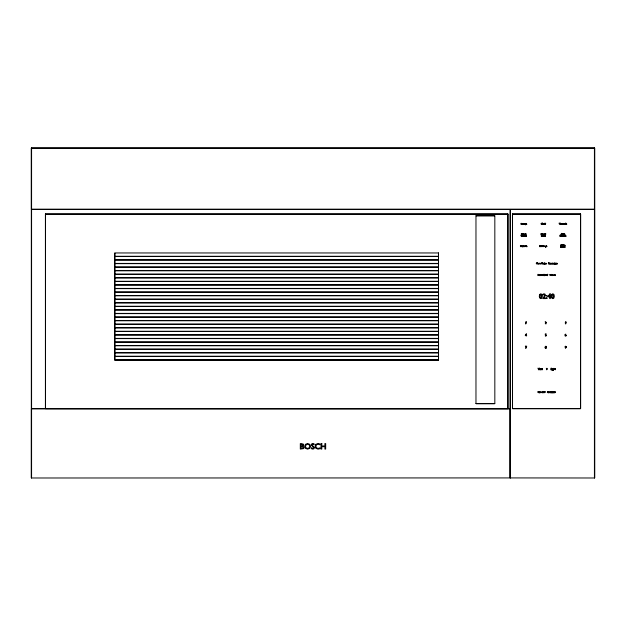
<?xml version="1.0" encoding="UTF-8"?>
<svg xmlns="http://www.w3.org/2000/svg" width="626" height="626" viewBox="0 0 626 626"><rect width="100%" height="100%" fill="white"/><g stroke="black" fill="none" stroke-linecap="round" stroke-linejoin="round"><path stroke-width="0.94" d="M580.592 408.614L580.592 214.084M510.19 209.561L510.19 477.826M512.467 214.084L512.467 408.614M594.677 477.92L594.7 209.561M31.323 148.08L31.323 477.92M45.408 214.084L45.408 408.614M507.913 408.614L507.913 214.084M594.677 209.28L594.677 148.08M526.043 234.061C526.834 233.521 525.097 235.22 525.981 234.038M541.654 275.104L542.1 275.104M544.902 275.104L545.356 275.104M546.717 275.104L547.171 275.104M554.206 275.104L554.652 275.104M549.651 295.065L548.564 296.419L549.667 296.419L549.667 295.065M561.186 245.118L561.999 244.5L561.412 245.142L562.14 245.846L561.186 245.181M523.125 223.74C524.001 222.754 523.626 225.767 523.281 223.756L522.796 223.756C523.539 225.673 521.74 222.84 523.125 223.756M545.457 246.441C545.457 248.545 546.263 244.594 545.457 246.441M525.511 236.065C525.042 235.235 525.801 237.121 525.511 235.971M564.151 224.045C563.682 223.216 564.441 225.102 564.151 223.951M544.847 246.3C544.385 245.494 545.121 247.317 544.847 246.206M562.899 247.192C562.438 246.354 563.181 248.264 562.899 247.098M541.091 392.361C540.621 391.532 541.38 393.418 541.091 392.267M549.119 392.361C548.65 391.532 549.409 393.418 549.119 392.267M31.394 148.01L594.606 148.01M45.479 214.014L507.842 214.014M114.863 252.959L438.458 252.959M512.538 214.014L580.521 214.014M31.394 209.35L594.606 209.35M507.842 408.684L45.479 408.684M512.538 408.684L580.521 408.684M594.606 477.99L510.378 477.92M31.488 148.08L594.512 148.08M31.488 209.28L594.512 209.28M45.573 214.084L507.749 214.084M512.631 214.084L580.427 214.084M476.143 215.688L494.657 215.688M476.018 215.814L494.783 215.814M114.769 256.277L438.552 256.277M114.769 256.503L438.552 256.503M114.769 259.845L438.552 259.845M114.769 260.072L438.552 260.072M114.769 263.421L438.552 263.421M114.769 263.648L438.552 263.648M114.769 266.989L438.552 266.989M114.769 267.216L438.552 267.216M114.769 270.557L438.552 270.557M114.769 270.784L438.552 270.784M114.769 274.125L438.552 274.125M114.769 274.352L438.552 274.352M114.769 277.701L438.552 277.701M114.769 277.921L438.552 277.921M114.769 281.27L438.552 281.27M114.769 281.497L438.552 281.497M114.769 284.838L438.552 284.838M114.769 285.065L438.552 285.065M114.769 288.406L438.552 288.406M114.769 288.633L438.552 288.633M114.769 291.974L438.552 291.974M114.769 292.201L438.552 292.201M114.769 295.55L438.552 295.55M114.769 295.769L438.552 295.769M114.769 299.118L438.552 299.118M114.769 299.345L438.552 299.345M114.769 302.687L438.552 302.687M114.769 302.914L438.552 302.914M114.769 306.255L438.552 306.255M114.769 306.482L438.552 306.482M114.769 309.823L438.552 309.823M114.769 310.05L438.552 310.05M114.769 313.399L438.552 313.399M114.769 313.618L438.552 313.618M114.769 316.967L438.552 316.967M114.769 317.194L438.552 317.194M114.769 320.535L438.552 320.535M114.769 320.762L438.552 320.762M114.769 324.104L438.552 324.104M114.769 324.331L438.552 324.331M114.769 327.672L438.552 327.672M114.769 327.899L438.552 327.899M114.769 331.248L438.552 331.248M114.769 331.467L438.552 331.467M114.769 334.816L438.552 334.816M114.769 335.043L438.552 335.043M114.769 338.384L438.552 338.384M114.769 338.611L438.552 338.611M114.769 341.952L438.552 341.952M114.769 342.179L438.552 342.179M114.769 345.521L438.552 345.521M114.769 345.748L438.552 345.748M114.769 349.097L438.552 349.097M114.769 349.316L438.552 349.316M114.769 352.665L438.552 352.665M114.769 352.892L438.552 352.892M114.769 356.233L438.552 356.233M114.769 356.46L438.552 356.46M114.769 359.801L438.552 359.801M114.957 359.934L438.364 359.934M476.018 403.59L494.783 403.59M476.143 403.715L494.657 403.715M512.631 408.614L580.427 408.614M510.002 477.92L31.394 477.99M438.529 253.029L438.552 360.028L114.769 360.028L114.793 253.123L114.863 359.84M594.606 148.174L594.606 477.826M594.418 148.55L594.418 477.45M580.615 214.178L580.592 408.52M512.538 214.178L512.538 408.52M510.284 209.561L510.284 477.826M510.096 408.895L510.096 477.826M507.913 214.178L507.913 408.52M494.83 215.986L494.83 403.418M475.971 215.986L475.971 403.418M438.458 253.123L438.529 359.84M45.479 214.178L45.479 408.52M31.582 148.55L31.582 477.45M31.394 148.174L31.394 209.186M31.394 408.895L31.394 477.826M580.521 214.178L580.521 408.52L580.521 214.178M565.92 346.859L565.2 346.804L565.92 346.859M562.43 235.345C561.937 237.465 563.314 234.93 562.43 235.345M544.573 391.641L544.542 392.799L545.035 392.072C545.434 392.94 545.528 390.937 544.573 391.641M544.784 295.331L542.797 298.594L545.809 298.594L545.809 297.945L543.986 297.945L545.465 295.253L545.066 294.181L544.017 293.774L542.891 294.228L542.891 295.081L543.971 294.439L544.784 295.331M545.989 322.367C543.736 324.276 547.578 323.9 545.622 323.564L546.302 322.327L545.121 321.858L545.989 322.367M540.191 294.901L540.191 297.53L540.817 298.007L541.435 297.53L541.435 294.901L540.817 294.416L540.191 294.901M551.96 274.595L552.132 275.471L551.96 274.595M552.187 294.901L552.187 297.53L552.805 298.007L553.431 297.53L553.431 294.901L552.805 294.416L552.187 294.901M546.529 368.542C546.115 370.748 547.844 368.401 546.529 368.542M551.467 274.626L551.373 275.542C550.864 276.113 550.786 273.554 551.467 274.626M566.092 322.218L565.935 323.705C565.168 325.191 565.075 320.559 565.912 321.803L566.092 322.218M525.95 223.928C525.629 226.072 524.901 223.2 525.95 223.928M553.423 369.152L553.016 370.404C551.936 370.068 553.345 367.885 553.423 369.152M539.698 294.439L539.276 296.215L539.698 297.984L540.817 298.657L541.928 297.984L542.351 296.215L541.928 294.439L540.817 293.774L539.698 294.439M551.819 274.462L552.132 275.659L552.453 274.462L551.819 274.462M551.694 294.439L551.271 296.215L551.694 297.984L552.805 298.657L553.924 297.984L554.346 296.215L553.924 294.439L552.805 293.774L551.694 294.439M546.357 368.385L546.748 369.864L547.14 368.385L546.357 368.385M545.144 347.485L545.269 348.228L546.263 348.228L546.248 346.342L545.309 346.342L545.144 347.485M542.617 391.43L542.226 392.815L542.617 391.43M551.303 391.43L550.911 392.815L551.303 391.43M565.129 334.574L565.106 335.935L566.068 335.959L566.084 335.043C564.331 335.254 567.015 333.063 565.129 334.574M303.61 444.976L302.773 446.174L304.103 447.613L303.673 448.607L300.308 449.092L300.308 443.56L303.211 444.006L303.61 444.976M540.629 245.736L540.645 246.621L539.823 246.738L539.823 245.392L540.629 245.736M521.857 235.532C522.374 236.886 520.566 236.393 521.067 235.157L521.857 235.532M566.248 346.96L565.998 347.766C564.159 349.23 566.812 347.047 565.059 347.266L565.552 346.162L566.248 346.96M525.73 246.081C524.823 247.481 526.443 245.087 525.73 246.081M545.661 234.061C544.753 235.462 546.373 233.068 545.661 234.061M543.931 246.081C543.024 247.481 544.643 245.087 543.931 246.081M539.189 263.429C538.25 264.806 540.027 262.544 539.127 263.405M542.711 274.978C541.811 276.379 543.431 273.985 542.711 274.978M561.577 223.826C560.638 225.203 562.414 222.942 561.522 223.803M563.126 235.845C562.187 237.223 563.963 234.961 563.071 235.822M563.611 246.973C562.672 248.35 564.449 246.081 563.557 246.949M541.803 392.142C540.864 393.511 542.64 391.25 541.748 392.119M549.824 392.142L549.589 392.799L549.589 391.907L550.567 391.727L550.896 392.76L549.769 392.119M555.418 392.142C554.48 393.511 556.248 391.25 555.356 392.119M561.021 235.83L560.912 236.143C559.887 237.09 559.824 234.625 560.88 235.478L561.021 235.83M523.594 245.963L523.602 246.636C524.244 247.098 524.173 245.486 523.594 245.963M544.08 223.709L544.088 224.382C544.73 224.844 544.667 223.239 544.08 223.709M553.603 263.311L553.611 263.984C554.26 264.446 554.19 262.842 553.603 263.311M555.09 274.861L555.098 275.534C555.747 276.003 555.677 274.391 555.09 274.861M544.08 263.429L544.448 263.945L544.08 263.429M521.716 223.709L521.708 224.358L522.381 224.398L521.771 224.069L522.295 223.701L521.716 223.709M522.076 233.944L522.068 234.594L522.741 234.633L522.131 234.304L522.655 233.936L522.076 233.944M521.654 235.525L521.262 235.744L521.654 235.525M522.311 235.72L522.303 236.378L522.984 236.417L522.374 236.088L522.89 235.72L522.311 235.72M524.252 235.72L524.244 236.378L524.917 236.417L524.306 236.088L524.831 235.72L524.252 235.72M541.686 233.944L541.686 234.594L542.359 234.633L541.748 234.304L542.265 233.936L541.686 233.944M540.981 245.955L540.981 246.613L541.654 246.652L541.044 246.323L541.568 245.955L540.981 245.955M542.805 245.955L542.797 246.613L543.47 246.652L542.859 246.323L543.384 245.955L542.805 245.955M539.792 263.311L539.792 263.961L540.465 264L539.855 263.671L540.371 263.303L539.792 263.311M546.224 245.955L546.224 246.613L546.897 246.652L546.287 246.323L546.803 245.955L546.224 245.955M544.941 263.311L544.933 263.961L545.614 264L545.003 263.671L545.52 263.303L544.941 263.311M541.584 274.861L541.584 275.518L542.257 275.557L541.647 275.221L542.171 274.853L541.584 274.861M544.839 274.861L544.839 275.518L545.512 275.557L544.902 275.221L545.426 274.853L544.839 274.861M546.654 274.861L546.654 275.518L547.327 275.557L546.717 275.221L547.241 274.853L546.654 274.861M561.506 235.72L561.499 236.378L562.179 236.417L561.569 236.088L562.085 235.72L561.506 235.72M566.107 223.709L566.1 224.358L566.773 224.398L566.162 224.069L566.687 223.701L566.107 223.709M552.656 263.311L552.648 263.961L553.329 264L552.719 263.671L553.235 263.303L552.656 263.311M562.344 245.063L562.336 245.721L563.009 245.76L562.398 245.431L562.923 245.063L562.344 245.063M563.29 245.063L563.283 245.721L563.956 245.76L563.353 245.431L563.87 245.063L563.29 245.063M554.143 274.861L554.135 275.518L554.808 275.557L554.198 275.221L554.722 274.853L554.143 274.861M539.753 368.87L539.745 369.684L540.582 369.731L539.831 369.324L540.606 369.324L540.473 368.87L539.753 368.87M539.831 392.017L539.823 392.674L540.504 392.713L539.894 392.385L540.41 392.017L539.831 392.017M554.292 392.017L554.284 392.674L554.957 392.713L554.346 392.385L554.871 392.017L554.292 392.017M565.403 224.022L565.278 224.374C563.87 224.577 564.699 222.324 565.403 224.022M525.417 234.273L524.831 234.273L525.417 234.273M522.147 246.292L521.56 246.284L522.147 246.292M525.097 246.292L524.51 246.284L525.097 246.292M543.626 224.038L543.039 224.038L543.626 224.038M543.298 236.057L542.711 236.049L543.298 236.057M544.393 236.057L543.806 236.049L544.393 236.057M545.035 234.273L544.44 234.273L545.035 234.273M538.563 263.64L537.969 263.64L538.563 263.64M543.485 263.64L542.891 263.64L543.485 263.64M539.714 275.19L539.127 275.19L539.714 275.19M550.348 263.64L549.761 263.64L550.348 263.64M564.715 234.273L564.128 234.273L564.715 234.273M564.378 236.057L563.791 236.049L564.378 236.057M556.209 263.64L555.622 263.64L556.209 263.64M565.223 224.053C564.652 225.07 564.738 223.012 565.223 224.053M565.943 335.489L565.591 335.849L565.231 335.27L565.943 335.489M523.14 246.3C522.6 247.293 522.6 245.29 523.14 246.3M564.777 245.408C564.284 246.394 564.253 244.383 564.777 245.408M523.32 246.3L523.195 246.628C522.28 247.849 522.045 245.642 523.187 245.971L523.32 246.3M564.957 245.415L564.832 245.736C563.916 246.957 563.682 244.75 564.832 245.079L564.957 245.415M525.597 234.273L525.12 234.742L524.651 234.273L525.12 233.819L525.597 234.273M522.327 246.284L521.849 246.761L521.38 246.284L521.849 245.83L522.327 246.284M525.277 246.284L524.799 246.761L524.33 246.284L524.799 245.83L525.277 246.284M543.806 224.038L543.329 224.507L542.859 224.038L543.329 223.584L543.806 224.038M543.478 236.049L543 236.526L542.531 236.049L543 235.595L543.478 236.049M544.573 236.049L544.096 236.526L543.626 236.049L544.096 235.595L544.573 236.049M545.215 234.273L544.73 234.742L544.26 234.273L544.73 233.819L545.215 234.273M538.743 263.64L538.258 264.109L537.789 263.64L538.258 263.186L538.743 263.64M543.665 263.64L543.18 264.109L542.711 263.64L543.18 263.186L543.665 263.64M543.947 263.311L543.939 263.961L544.628 264.094L544.628 262.74L543.947 263.311M539.894 275.19L539.416 275.659L538.947 275.19L539.416 274.736L539.894 275.19M550.528 263.64L550.051 264.109L549.581 263.64L550.051 263.186L550.528 263.64M564.895 234.273L564.417 234.742L563.948 234.273L564.417 233.819L564.895 234.273M564.558 236.049L564.081 236.526L563.611 236.049L564.081 235.595L564.558 236.049M556.389 263.64L555.911 264.109L555.442 263.64L555.911 263.186L556.389 263.64M562.195 246.284L561.827 247.215L561.452 246.284L560.896 247.215C559.832 244.343 560.998 249.704 561.358 246.542L561.843 247.646L562.195 246.284M310.574 446.33L309.776 448.31L307.577 449.163L305.425 448.31L304.627 446.33L305.441 444.335L307.593 443.49L309.768 444.327L310.574 446.33M553.227 369.121L552.797 369.129L553.227 369.121M544.307 392.126L543.579 392.815L542.859 392.126L543.579 391.43L544.307 392.126M546.373 335.45L546.169 335.951C544.135 336.154 546.177 335.966 545.856 335.113L545.285 335.074L545.285 333.932L546.263 333.932L545.575 334.761L546.373 335.45M546.154 347.766L545.379 347.766L546.154 347.766M306.059 444.82L305.449 446.33L306.059 447.833L307.593 448.435L309.142 447.833L309.753 446.33L309.142 444.82L307.593 444.217L306.059 444.82M543.204 391.759L543.204 392.494L543.963 392.494L543.963 391.759L543.204 391.759M303.281 447.504L303.039 448.099L301.098 448.38L301.098 446.643L302.984 446.886L303.281 447.504M540.551 246.354C539.925 247.129 539.909 245.58 540.551 246.354M314.393 447.668L313.955 448.74L312.844 449.163L311.294 448.654L311.294 447.653L312.75 448.451L313.649 447.754L311.263 444.969L311.717 443.889L312.937 443.49L314.174 443.881L314.174 444.781L312.875 444.202L311.998 444.859L314.393 447.668M315.895 444.319L315.042 446.408L315.754 448.224L318.024 449.163L320.027 448.678L320.027 447.809L318.094 448.435L316.482 447.848L315.856 446.338L316.49 444.82L318.063 444.217L319.972 444.796L319.972 443.944L318.071 443.49L315.895 444.319M521.45 224.139C520.37 225.383 521.145 221.549 521.45 224.139M521.81 234.374C520.73 235.619 521.505 231.784 521.81 234.374M541.255 223.318L541.224 224.272L542.265 224.39L541.247 223.811L542.249 223.232L541.255 223.318M541.427 234.374C540.34 235.619 541.114 231.784 541.427 234.374M541.357 235.337L541.326 236.292L542.366 236.401L541.349 235.83L542.359 235.251L541.357 235.337M548.407 262.928L548.376 263.875L549.417 263.992L548.399 263.421L549.401 262.834L548.407 262.928M561.217 235.83L559.973 236.503L559.973 235.157L561.217 235.83M545.528 346.554L546.021 347.023L545.528 346.554M538.102 391.633L538.07 392.588L539.111 392.698L538.094 392.126L539.096 391.54L538.102 391.633M547.883 392.455C546.803 393.699 547.578 389.865 547.883 392.455M521.286 245.775L520.433 246.738L520.433 245.392L521.286 245.775M538.853 274.681L538 275.643L538 274.29L538.853 274.681M521.09 245.768L520.629 245.979L521.09 245.768M538.657 274.673L538.196 274.884L538.657 274.673M561.553 233.662L561.772 234.147L561.553 233.662M546.514 295.519L546.514 296.114L547.101 296.114L547.101 295.519L546.514 295.519M546.514 297.937L546.514 298.532L547.101 298.532L547.101 297.937L546.514 297.937M540.614 274.751L540.387 275.291C539.651 273.546 540.41 276.895 540.676 275.041C540.95 276.895 541.701 273.546 540.974 275.291L540.614 274.751M539.51 368.166C539.064 373.378 536.944 365.005 538.775 369.34L539.51 368.166M542.406 245.854L542.171 246.401C541.169 244.868 542.765 248.092 542.406 245.854M561.483 233.365L560.904 234.727L561.272 234.327L562.226 234.727L561.483 233.365M546.263 274.751L546.028 275.299C545.027 273.773 546.623 276.989 546.263 274.751M552.265 263.202L552.03 263.749C551.029 262.224 552.617 265.44 552.265 263.202M302.796 445.047L302.507 445.712L301.098 445.931L301.098 444.272L302.585 444.507L302.796 445.047M540.426 245.752L540.019 245.971L540.426 245.752M526.732 224.241C525.879 225.086 526.482 222.59 526.732 224.241M524.494 234.476C523.688 235.298 524.181 232.849 524.494 234.476M544.111 234.476C543.298 235.298 543.791 232.849 544.111 234.476M546.373 263.843C545.52 264.688 546.122 262.192 546.373 263.843M565.309 236.26C564.464 237.09 565.051 234.625 565.309 236.26M553.861 275.401C553.048 276.215 553.54 273.765 553.861 275.401M526.27 346.491L525.746 348.408L526.732 346.194L525.324 346.194L526.27 346.491M521.857 223.787L522.225 223.951L521.857 223.787M522.217 234.022L522.585 234.187L522.217 234.022M522.452 235.806L522.82 235.971L522.452 235.806M524.392 235.806L524.76 235.971L524.392 235.806M541.826 234.022L542.194 234.187L541.826 234.022M541.13 246.041L541.498 246.206L541.13 246.041M542.945 246.041L543.313 246.206L542.945 246.041M546.365 246.041L546.733 246.206L546.365 246.041M539.933 263.389L540.301 263.554L539.933 263.389M545.082 263.389L545.449 263.554L545.082 263.389M566.248 223.787L566.616 223.951L566.248 223.787M561.647 235.806L562.015 235.971L561.647 235.806M552.797 263.389L553.165 263.554L552.797 263.389M562.484 245.149L562.852 245.314L562.484 245.149M563.431 245.149L563.799 245.314L563.431 245.149M539.933 368.98L540.387 369.176L539.933 368.98M539.972 392.103L540.34 392.267L539.972 392.103M554.433 392.103L554.8 392.267L554.433 392.103M525.433 224.57L525.863 224.671L525.433 224.57M545.403 246.824L545.841 246.926L545.403 246.824M552.781 369.943L553.321 370.068L552.781 369.943M537.374 263.037L536.959 263.562L536.513 263.037C536.615 266.034 535.77 261.308 536.944 263.296C538.125 261.308 537.272 266.034 537.382 263.037M542.304 263.037L541.881 263.562L541.435 263.037C541.537 266.034 540.692 261.308 541.866 263.296C543.047 261.308 542.194 266.034 542.304 263.037M526.122 334.495L525.621 335.121L526.122 335.121L526.122 334.495M550.058 293.774L547.648 296.716L549.667 297.029L549.667 298.594L550.356 298.594L550.356 297.029L550.864 297.029L550.058 293.774M526.302 333.908L525.198 335.262L526.122 335.403L526.122 336.123L526.677 335.403L526.302 333.908M545.661 223.599L545.504 224.484L545.058 224.038L545.661 223.599M545.559 235.619L545.395 236.503L544.949 236.049L545.559 235.619M526.176 235.431L526.286 236.526L526.176 235.431M563.306 223.412L563.423 224.507L563.306 223.412M563.549 233.647L563.658 234.742L563.549 233.647M565.724 235.431L565.834 236.526L565.724 235.431M554.605 263.014L554.714 264.109L554.605 263.014M542.319 368.511C541.333 369.34 543.29 370.623 542.319 368.933L542.319 368.511M555.184 368.511C554.206 369.34 556.154 370.623 555.184 368.933L555.184 368.511M548.274 391.727L548.392 392.815L548.274 391.727M553.76 391.727L553.877 392.815L553.76 391.727M560.904 224.233L560.333 223.599L560.638 224.507L561.084 223.599L560.904 224.233M562.915 234.468L562.344 233.834L562.649 234.742L563.095 233.834L562.915 234.468M524.627 223.748L524.338 224.484L524.338 223.599L524.784 223.584L525.089 224.484L524.627 223.748M523.234 233.983L522.945 234.727L522.945 233.834L523.391 233.819L523.696 234.727L523.234 233.983M523.469 235.767L523.179 236.503L523.179 235.157L523.931 236.503L523.469 235.767M526.544 246.002L526.255 246.738L526.255 245.854L526.701 245.83L527.006 246.738L526.544 246.002M542.844 233.983L542.562 234.727L542.562 233.834L543 233.819L543.305 234.727L542.844 233.983M562.398 223.748L562.109 224.484L562.109 223.599L562.555 223.584L562.86 224.484L562.398 223.748M551.013 263.35L550.723 264.094L550.723 263.202L551.17 263.186L551.467 264.094L551.013 263.35M556.874 263.35L556.584 264.094L556.584 263.202L557.03 263.186L557.328 264.094L556.874 263.35M541.193 368.925L540.833 369.841L540.833 368.737L541.38 368.714L541.756 369.841L541.193 368.925M554.057 368.925C553.705 371.382 553.384 366.938 554.253 368.714C554.918 369.927 554.605 369.755 554.057 368.925M552.852 392.064L552.562 392.799L552.562 391.907L553.008 391.892L553.314 392.799L552.852 392.064M564.965 246.769C563.807 246.722 564.01 247.614 564.699 247.082C564.456 247.09 566.217 247.56 564.965 246.769M542.656 223.138L542.484 224.484L542.656 223.138M545.05 223.138L544.87 224.484L545.05 223.138M560.184 223.138L559.049 223.138L559.519 224.484L560.184 223.138M565.779 223.138L565.599 224.484L565.779 223.138M524.087 223.599L523.915 224.484L524.087 223.599M544.941 235.157L544.769 236.503L544.941 235.157M561.186 244.5L560.99 245.846L561.186 244.5M555.239 263.202L555.059 264.094L555.239 263.202M544.017 274.29L543.822 275.643L544.62 275.643L544.017 275.463L544.017 274.29M547.711 274.29L547.539 275.643L547.711 274.29M550.152 274.478L549.605 274.861L549.988 275.409L550.536 275.025L550.152 274.478M526.122 321.678L525.809 323.861L526.122 321.678M551.185 368.166L550.95 369.841L551.944 369.841L551.185 369.622L551.185 368.166M552.343 368.737L552.124 369.841L552.343 368.737M539.502 391.453L539.33 392.799L539.502 391.453M552.367 391.453L551.6 391.453L551.6 392.799L552.382 392.799L551.796 392.627L552.343 392.205L551.796 391.626L552.367 391.453M510.002 408.731L31.488 408.731L510.002 408.801M321.795 443.56L320.997 443.56L320.997 449.092L321.795 449.092L321.795 446.682L324.894 446.682L324.894 449.092L325.684 449.092L325.684 443.56L324.894 443.56L324.894 445.97L321.795 445.97L321.795 443.56"/></g></svg>
